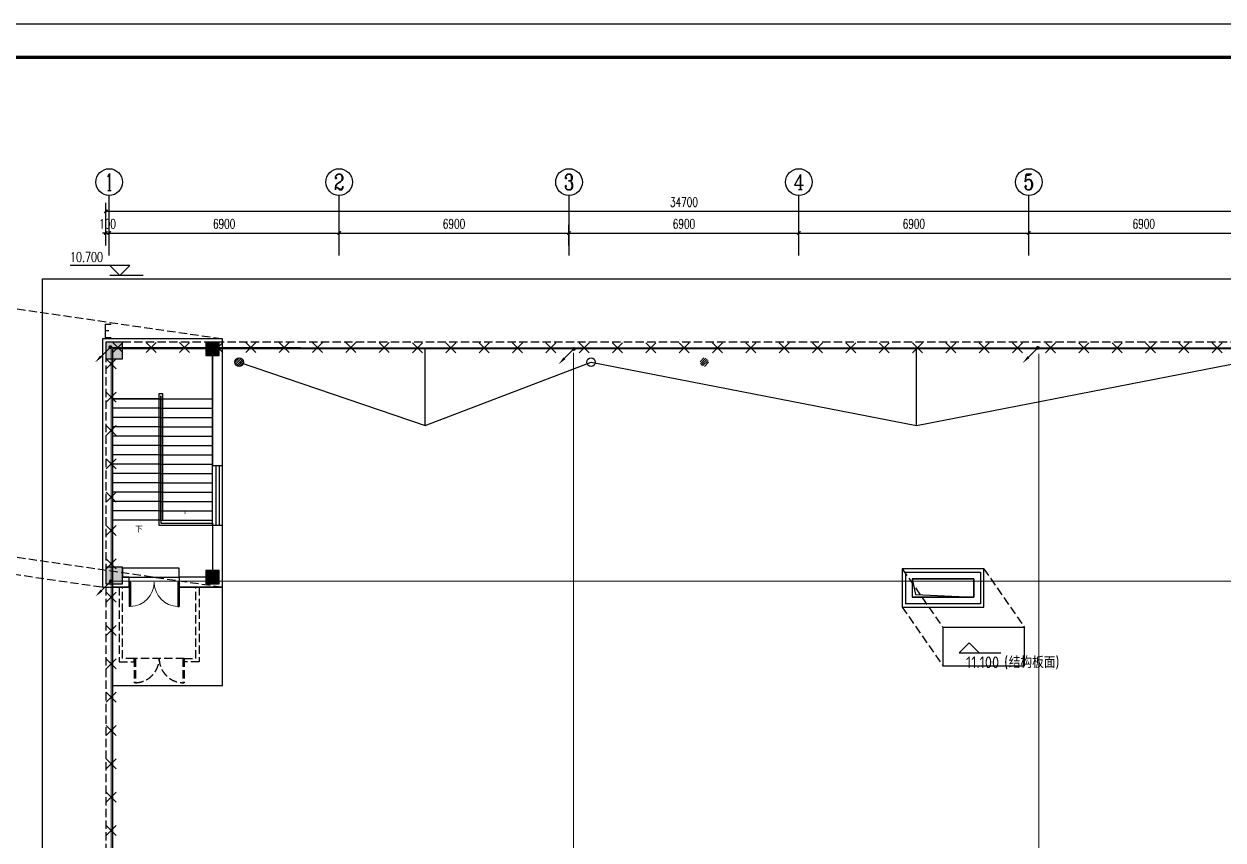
# Model space of a CAD drawing. Extents: x 2350667 to 3185789, y 309667 to 706270.
# Drawn here: x 2370405 to 2406391, y 344581 to 369067 of the extents above; entities that cross this region are included whole.
import ezdxf
from ezdxf.enums import TextEntityAlignment as Align

# ---------------------------------------------------------------- set-up
doc = ezdxf.new("R2010")
doc.units = 0
doc.header["$LTSCALE"] = 1000
doc.linetypes.add('DASH', pattern=[0.35, 0.25, -0.1])
for name, color, linetype in [('0-底图', 7, 'Continuous'), ('A-ANNO-DIMS', 3, 'Continuous'), ('A-ANNO-IDEN-LEVL', 3, 'Continuous'), ('A-ANNO-TXT', 7, 'Continuous'), ('A-FLOR-STRS', 140, 'Continuous'), ('AXIS', 3, 'Continuous'), ('AXIS_TEXT', 7, 'Continuous'), ('BTTK', 7, 'Continuous'), ('COLUMN', 255, 'Continuous'), ('DIM_ELEV', 3, 'Continuous'), ('DIM_SYMB', 3, 'Continuous'), ('DOOR_FIRE', 4, 'Continuous'), ('LWIRE', 4, 'Continuous'), ('P-FLDR', 7, 'Continuous'), ('PUB_DIM', 3, 'Continuous'), ('PUB_HATCH', 8, 'Continuous'), ('PUB_TEXT', 7, 'Continuous'), ('PUB_TITLE', 4, 'Continuous'), ('TEL_TEXT', 7, 'Continuous'), ('WALL', 2, 'Continuous'), ('WINDOW', 4, 'Continuous'), ('WIRE-避雷', 4, 'Continuous'), ('建筑-楼梯-护栏', 163, 'Continuous'), ('建筑-门窗', 4, 'Continuous'), ('洁具', 213, 'Continuous'), ('看线', 30, 'Continuous')]:
    doc.layers.add(name, color=color, linetype=linetype)
doc.styles.add('_TCH_AXIS', font='COMPLEX', dxfattribs={"bigfont": 'GBCBIG'})
doc.styles.add('_TCH_DIM', font='SIMPLEX', dxfattribs={"width": 0.8, "height": 5, "bigfont": 'HZTXT'})
doc.styles.add('_TEL_DIM', font='SIMPLEX', dxfattribs={"width": 0.8, "height": 3.5, "bigfont": 'HZTXT'})
doc.styles.add('A_DIM_T3', font='SIMPLEX', dxfattribs={"width": 0.7, "bigfont": 'HZ'})
doc.styles.add('COMPLEX', font='COMPLEX')
doc.styles.add('HZ(TK)', font='geniso.shx', dxfattribs={"width": 0.9, "bigfont": 'hztxt.shx'})
doc.styles.get("Standard").update_dxf_attribs({"font": 'geniso.shx', "bigfont": 'hztxt.shx'})
doc.styles.add('TG_LINETYPE', font='SIMPLEX', dxfattribs={"width": 0.8, "height": 5, "bigfont": 'HZTXT'})
doc.linetypes.add('TG_／暗', pattern='A,2,-0.21,["/",TG_LINETYPE,S=0.05,R=-8.594367,X=-0.2,Y=-0.04],0', length=2.21)
doc.dimstyles.new('_TCH_ARCH&&100', dxfattribs={"dimtxt": 280, "dimasz": 100, "dimexe": 250, "dimexo": 300, "dimgap": 135, "dimtad": 1, "dimdec": 0, "dimzin": 0, "dimdsep": 46, "dimtxsty": 'A_DIM_T3', "dimblk": 'ARCHTICK', "dimcen": 0.09, "dimclrt": 7, "dimazin": 2, "dimtfac": 1, "dimtdec": 0, "dimtix": 1, "dimtmove": 2, "dimatfit": 3, "dimfxl": 150, "dimtolj": 1, "dimtzin": 0, "dimarcsym": 0})

# ---------------------------------------------------------------- blocks, each defined once
blk = doc.blocks.new('vhtemplate_2020年新竖式图框_A1')
at = {"layer": 'PUB_TITLE', "color": 7}
blk.add_lwpolyline([(0, 594), (841, 594), (841, 0), (0, 0)], close=True, dxfattribs=at)
at = {"layer": 'PUB_TITLE', "const_width": 1}
blk.add_lwpolyline([(25, 10), (831, 10), (831, 584), (25, 584)], close=True, dxfattribs=at)
at = {"layer": 'BTTK', "color": 4, "style": 'HZ(TK)', "width": 0.9}
for tag, p in [('合作单位', (796, 511.5)), ('建设单位', (796, 209.5)), ('工程名称', (796, 176.5)), ('子项名称', (806, 160)), ('图纸名称', (796, 141))]:
    blk.add_attdef(tag, text='', height=3.5, dxfattribs=at).set_placement(p, align=Align.MIDDLE_CENTER)
for tag, p in [('注册证书号', (808.5, 309.01)), ('注册印章号', (808.5, 301.01)), ('设计号', (806, 193)), ('图别', (789.75, 34)), ('图号', (822.25, 34)), ('版本号', (789.75, 26)), ('日期', (822.25, 26))]:
    blk.add_attdef(tag, text='', height=3.5, dxfattribs=at).set_placement(p, align=Align.MIDDLE)
blk = doc.blocks.new('$TelecSys$00000080')
for p, q in [((-0.7, -0.7), (0, 0)), ((0.104, 0.104), (0.104, 0.104)), ((-0.104, -0.104), (-0.104, -0.104))]:
    blk.add_line(p, q)
at = {"const_width": 0.142}
blk.add_lwpolyline([(0.071, 0, 1), (-0.071, 0, 1)], format="xyb", close=True, dxfattribs=at)
blk.add_solid([(-0.63, -0.77), (-0.77, -0.63), (-1.15, -1.15)])
at = {"width": 0.8, "flags": 9}
blk.add_attdef('A', (0, 0), '', height=0.00002, rotation=180, dxfattribs=at)
blk = doc.blocks.new('$TelecSys$00000009')
for p, q in [((-0.5, 0.5), (0.5, -0.5)), ((0.5, 0.5), (-0.5, -0.5))]:
    blk.add_line(p, q)
blk = doc.blocks.new('xxm')
at = {"layer": '建筑-楼梯-护栏', "linetype": 'DASH', "extrusion": (0, 0, -1)}
blk.add_line((0, 0), (0, 37.5), dxfattribs=at)
at = {"layer": '建筑-门窗', "linetype": 'DASH', "extrusion": (0, 0, -1)}
for p, q in [((0, 1500), (-731.25, 1500)), ((-731.25, 1462.5), (-731.25, 1500)), ((0, 1462.5), (-731.25, 1462.5)), ((0, 1500), (0, 1462.5)), ((0, 37.5), (-731.25, 37.5)), ((-731.25, 37.5), (-731.25, 0)), ((0, 0), (-731.25, 0))]:
    blk.add_line(p, q, dxfattribs=at)
at = {"layer": '建筑-门窗', "linetype": 'DASH'}
blk.add_lwpolyline([(0, 1500), (0, 0)], dxfattribs=at)
at = {"layer": '建筑-门窗', "linetype": 'DASH', "extrusion": (0, 0, -1)}
for centre, start, end in [((0, 1481.25), 270, 358.530716), ((0, 18.75), 1.469284, 90)]:
    blk.add_arc(centre, 731.25, start, end, dxfattribs=at)
blk = doc.blocks.new('_ArchTick')
at = {"color": 0, "linetype": 'ByBlock', "const_width": 0.4}
blk.add_lwpolyline([(-0.5, -0.5), (0.5, 0.5)], dxfattribs=at)
blk = doc.blocks.new('*D834')
at = {"layer": 'A-ANNO-DIMS', "color": 0, "lineweight": -2, "transparency": 16777216}
for p, q in [((2805952, -38819), (2805852, -38819)), ((2805952, -39192), (2805952, -38569)), ((2805952, -38819), (2806052, -38819)), ((2806052, -39192), (2806052, -38569)), ((2806052, -38819), (2806152, -38819))]:
    blk.add_line(p, q, dxfattribs=at)
at = {"layer": 'Defpoints', "color": 0, "transparency": 16777216}
for p in [(2806052, -38819), (2805952, -39492), (2806052, -39492)]:
    blk.add_point(p, dxfattribs=at)
at = {"layer": 'A-ANNO-DIMS', "color": 0, "lineweight": -2, "transparency": 16777216, "xscale": 100, "yscale": 100, "zscale": 100}
blk.add_blockref('_ArchTick', (2805952, -38819), dxfattribs=at)
at = {"layer": 'A-ANNO-DIMS', "color": 0, "lineweight": -2, "transparency": 16777216, "xscale": 100, "yscale": 100, "zscale": 100, "rotation": 180}
blk.add_blockref('_ArchTick', (2806052, -38819), dxfattribs=at)
at = {"layer": 'A-ANNO-DIMS', "color": 7, "transparency": 16777216, "insert": (2806002, -38544), "char_height": 280, "attachment_point": 5, "style": 'A_DIM_T3'}
blk.add_mtext('\\A1;100', dxfattribs=at)
blk = doc.blocks.new('*D835')
at = {"layer": 'A-ANNO-DIMS', "color": 0, "lineweight": -2, "transparency": 16777216}
for p, q in [((2806052, -39192), (2806052, -38569)), ((2806052, -38819), (2812952, -38819)), ((2812952, -39192), (2812952, -38569))]:
    blk.add_line(p, q, dxfattribs=at)
at = {"layer": 'Defpoints', "color": 0, "transparency": 16777216}
for p in [(2812952, -38819), (2806052, -39492), (2812952, -39492)]:
    blk.add_point(p, dxfattribs=at)
at = {"layer": 'A-ANNO-DIMS', "color": 0, "lineweight": -2, "transparency": 16777216, "xscale": 100, "yscale": 100, "zscale": 100, "rotation": 180}
blk.add_blockref('_ArchTick', (2806052, -38819), dxfattribs=at)
at = {"layer": 'A-ANNO-DIMS', "color": 0, "lineweight": -2, "transparency": 16777216, "xscale": 100, "yscale": 100, "zscale": 100}
blk.add_blockref('_ArchTick', (2812952, -38819), dxfattribs=at)
at = {"layer": 'A-ANNO-DIMS', "color": 7, "transparency": 16777216, "insert": (2809502, -38544), "char_height": 280, "attachment_point": 5, "style": 'A_DIM_T3'}
blk.add_mtext('\\A1;6900', dxfattribs=at)
blk = doc.blocks.new('*D836')
at = {"layer": 'A-ANNO-DIMS', "color": 0, "lineweight": -2, "transparency": 16777216}
for p, q in [((2812952, -39192), (2812952, -38569)), ((2812952, -38819), (2819852, -38819)), ((2819852, -39192), (2819852, -38569))]:
    blk.add_line(p, q, dxfattribs=at)
at = {"layer": 'Defpoints', "color": 0, "transparency": 16777216}
for p in [(2819852, -38819), (2812952, -39492), (2819852, -39492)]:
    blk.add_point(p, dxfattribs=at)
at = {"layer": 'A-ANNO-DIMS', "color": 0, "lineweight": -2, "transparency": 16777216, "xscale": 100, "yscale": 100, "zscale": 100, "rotation": 180}
blk.add_blockref('_ArchTick', (2812952, -38819), dxfattribs=at)
at = {"layer": 'A-ANNO-DIMS', "color": 0, "lineweight": -2, "transparency": 16777216, "xscale": 100, "yscale": 100, "zscale": 100}
blk.add_blockref('_ArchTick', (2819852, -38819), dxfattribs=at)
at = {"layer": 'A-ANNO-DIMS', "color": 7, "transparency": 16777216, "insert": (2816402, -38544), "char_height": 280, "attachment_point": 5, "style": 'A_DIM_T3'}
blk.add_mtext('\\A1;6900', dxfattribs=at)
blk = doc.blocks.new('*D837')
at = {"layer": 'A-ANNO-DIMS', "color": 0, "lineweight": -2, "transparency": 16777216}
for p, q in [((2819852, -39192), (2819852, -38569)), ((2819852, -38819), (2826752, -38819)), ((2826752, -39192), (2826752, -38569))]:
    blk.add_line(p, q, dxfattribs=at)
at = {"layer": 'Defpoints', "color": 0, "transparency": 16777216}
for p in [(2826752, -38819), (2819852, -39492), (2826752, -39492)]:
    blk.add_point(p, dxfattribs=at)
at = {"layer": 'A-ANNO-DIMS', "color": 0, "lineweight": -2, "transparency": 16777216, "xscale": 100, "yscale": 100, "zscale": 100, "rotation": 180}
blk.add_blockref('_ArchTick', (2819852, -38819), dxfattribs=at)
at = {"layer": 'A-ANNO-DIMS', "color": 0, "lineweight": -2, "transparency": 16777216, "xscale": 100, "yscale": 100, "zscale": 100}
blk.add_blockref('_ArchTick', (2826752, -38819), dxfattribs=at)
at = {"layer": 'A-ANNO-DIMS', "color": 7, "transparency": 16777216, "insert": (2823302, -38544), "char_height": 280, "attachment_point": 5, "style": 'A_DIM_T3'}
blk.add_mtext('\\A1;6900', dxfattribs=at)
blk = doc.blocks.new('*D838')
at = {"layer": 'A-ANNO-DIMS', "color": 0, "lineweight": -2, "transparency": 16777216}
for p, q in [((2826752, -39192), (2826752, -38569)), ((2826752, -38819), (2833652, -38819)), ((2833652, -39192), (2833652, -38569))]:
    blk.add_line(p, q, dxfattribs=at)
at = {"layer": 'Defpoints', "color": 0, "transparency": 16777216}
for p in [(2833652, -38819), (2826752, -39492), (2833652, -39492)]:
    blk.add_point(p, dxfattribs=at)
at = {"layer": 'A-ANNO-DIMS', "color": 0, "lineweight": -2, "transparency": 16777216, "xscale": 100, "yscale": 100, "zscale": 100, "rotation": 180}
blk.add_blockref('_ArchTick', (2826752, -38819), dxfattribs=at)
at = {"layer": 'A-ANNO-DIMS', "color": 0, "lineweight": -2, "transparency": 16777216, "xscale": 100, "yscale": 100, "zscale": 100}
blk.add_blockref('_ArchTick', (2833652, -38819), dxfattribs=at)
at = {"layer": 'A-ANNO-DIMS', "color": 7, "transparency": 16777216, "insert": (2830202, -38544), "char_height": 280, "attachment_point": 5, "style": 'A_DIM_T3'}
blk.add_mtext('\\A1;6900', dxfattribs=at)
blk = doc.blocks.new('*D839')
at = {"layer": 'A-ANNO-DIMS', "color": 0, "lineweight": -2, "transparency": 16777216}
for p, q in [((2833652, -39192), (2833652, -38569)), ((2833652, -38819), (2840552, -38819)), ((2840552, -39192), (2840552, -38569))]:
    blk.add_line(p, q, dxfattribs=at)
at = {"layer": 'Defpoints', "color": 0, "transparency": 16777216}
for p in [(2840552, -38819), (2833652, -39492), (2840552, -39492)]:
    blk.add_point(p, dxfattribs=at)
at = {"layer": 'A-ANNO-DIMS', "color": 0, "lineweight": -2, "transparency": 16777216, "xscale": 100, "yscale": 100, "zscale": 100, "rotation": 180}
blk.add_blockref('_ArchTick', (2833652, -38819), dxfattribs=at)
at = {"layer": 'A-ANNO-DIMS', "color": 0, "lineweight": -2, "transparency": 16777216, "xscale": 100, "yscale": 100, "zscale": 100}
blk.add_blockref('_ArchTick', (2840552, -38819), dxfattribs=at)
at = {"layer": 'A-ANNO-DIMS', "color": 7, "transparency": 16777216, "insert": (2837102, -38544), "char_height": 280, "attachment_point": 5, "style": 'A_DIM_T3'}
blk.add_mtext('\\A1;6900', dxfattribs=at)
blk = doc.blocks.new('*D842')
at = {"layer": 'Defpoints', "color": 0, "transparency": 16777216}
for p in [(2840652, -38166), (2805952, -39492), (2840652, -39492)]:
    blk.add_point(p, dxfattribs=at)
at = {"layer": 'PUB_DIM', "color": 0, "lineweight": -2, "transparency": 16777216}
for p, q in [((2805952, -39192), (2805952, -37916)), ((2840652, -39192), (2840652, -37916)), ((2805952, -38166), (2840652, -38166))]:
    blk.add_line(p, q, dxfattribs=at)
at = {"layer": 'PUB_DIM', "color": 0, "lineweight": -2, "transparency": 16777216, "xscale": 100, "yscale": 100, "zscale": 100, "rotation": 180}
blk.add_blockref('_ArchTick', (2805952, -38166), dxfattribs=at)
at = {"layer": 'PUB_DIM', "color": 0, "lineweight": -2, "transparency": 16777216, "xscale": 100, "yscale": 100, "zscale": 100}
blk.add_blockref('_ArchTick', (2840652, -38166), dxfattribs=at)
at = {"layer": 'PUB_DIM', "color": 7, "transparency": 16777216, "insert": (2823302, -37891), "char_height": 280, "attachment_point": 5, "style": 'A_DIM_T3'}
blk.add_mtext('\\A1;34700', dxfattribs=at)
blk = doc.blocks.new('_AXISO')
blk.add_circle((0, 0), 0.5)
at = {"layer": 'AXIS_TEXT', "style": 'COMPLEX', "width": 1.041667}
blk.add_attdef('A', text='', height=0.56, dxfattribs=at).set_placement((-0.25, -0.28), (0.25, -0.28), align=Align.FIT)
blk = doc.blocks.new('$DorLib2D$00000002')
for p, q in [((-0.5, 0), (-0.5, 0.4875)), ((-0.475, 0.4875), (-0.5, 0.4875)), ((-0.475, 0), (-0.475, 0.4875)), ((0.475, 0), (0.475, 0.4875)), ((0.475, 0.4875), (0.5, 0.4875)), ((0.5, 0), (0.5, 0.4875)), ((-0.5, 0), (-0.475, 0)), ((0.5, 0), (0.475, 0))]:
    blk.add_line(p, q)
at = {"lineweight": 13}
for centre, start, end in [((-0.4875, 0), 0, 88.53072), ((0.4875, 0), 91.46928, 180)]:
    blk.add_arc(centre, 0.4875, start, end, dxfattribs=at)
blk = doc.blocks.new('$WINLIB2D$00000001')
at = {"color": 0}
for points in [[(-0.5, 0.5), (-0.5, -0.5)], [(-0.5, 0.5), (0.5, 0.5)], [(0.5, -0.5), (0.5, 0.5)], [(0.5, 0.167), (-0.5, 0.167)], [(0.5, -0.167), (-0.5, -0.167)], [(-0.5, -0.5), (0.5, -0.5)]]:
    blk.add_lwpolyline(points, dxfattribs=at)
blk = doc.blocks.new('hjkhk')
at = {"layer": 'P-FLDR'}
h = blk.add_hatch(dxfattribs=at)
h.set_pattern_fill('ANSI31', color=256, scale=30)
h.set_pattern_definition([(45, (2043317.495, 364748.18), (-33.6759605, 33.6759605), [])])
edge = h.paths.add_edge_path()
edge.add_arc((2809952.3, -42692.9), 128, 0, 360)
edge = h.paths.add_edge_path()
edge.add_arc((2823912.8, -42692.9), 128, 0, 360)
edge = h.paths.add_edge_path()
edge.add_arc((2843452.3, -42692.9), 128, 0, 360)
edge = h.paths.add_edge_path()
edge.add_arc((2843452.3, -76492.9), 128, 0, 360)
edge = h.paths.add_edge_path()
edge.add_arc((2823912.8, -76492.9), 128, 0, 360)
edge = h.paths.add_edge_path()
edge.add_arc((2809952.3, -76492.9), 128, 0, 360)
at = {"layer": 'PUB_HATCH'}
for points in [[(2806452.3, -42592.9), (2806452.3, -42092.9), (2805952.3, -42092.9), (2805952.3, -42592.9)], [(2809352.3, -42492.9), (2809352.3, -42092.9), (2808952.3, -42092.9), (2808952.3, -42492.9)], [(2806452.3, -49342.9), (2806452.3, -48842.9), (2805952.3, -48842.9), (2805952.3, -49342.9)], [(2809352.3, -49342.9), (2809352.3, -48942.9), (2808952.3, -48942.9), (2808952.3, -49342.9)]]:
    blk.add_hatch(color=256, dxfattribs=at).paths.add_polyline_path(points)
for p, q in [((2815537.7, -44598.5), (2815537.7, -42292.9)), ((2830282.5, -44598.5), (2830282.5, -42292.9)), ((2808152.3, -48876.2), (2806652.3, -48876.2))]:
    blk.add_line(p, q)
for points in [[(2804052.3, -40192.9), (2842552.3, -40192.9), (2842552.3, -78992.9), (2804052.3, -78992.9)], [(2806152.3, -76892.9), (2840452.3, -76892.9), (2840452.3, -42292.9), (2806152.3, -42292.9)], [(2808152.3, -48876.2), (2806452.3, -48876.2), (2806452.3, -49146.2), (2808152.3, -49146.2)], [(2832002.5, -49192.9), (2830152.3, -49192.9), (2830152.3, -49742.9), (2832002.5, -49742.9)]]:
    blk.add_lwpolyline(points, close=True)
at = {"linetype": 'DASH'}
blk.add_lwpolyline([(2805952.3, -77092.9), (2840652.3, -77092.9), (2840652.3, -42092.9), (2805952.3, -42092.9)], close=True, dxfattribs=at)
blk.add_lwpolyline([(2809952.3, -42692.9), (2815537.7, -44598.5), (2820516.8, -42693.7), (2830282.5, -44598.5), (2840452.3, -42615.5)])
for centre in [(2809952.3, -42692.9), (2820512.8, -42692.9)]:
    blk.add_circle(centre, 128)
at = {"layer": 'A-ANNO-IDEN-LEVL'}
for p, q in [((2831860.9, -51120.5), (2831560.9, -51420.5)), ((2831560.9, -51420.5), (2832812.2, -51420.5)), ((2831860.9, -51120.5), (2832160.9, -51420.5))]:
    blk.add_line(p, q, dxfattribs=at)
at = {"layer": 'A-FLOR-STRS'}
for p, q in [((2808952.3, -42292.9), (2806452.3, -42292.9)), ((2806152.3, -42592.9), (2806152.3, -43792.9)), ((2809152.3, -43792.9), (2809152.3, -42492.9)), ((2806152.3, -43792.9), (2806152.3, -47432.9)), ((2807602.3, -43792.9), (2806152.3, -43792.9)), ((2806152.3, -43792.9), (2809152.3, -43792.9)), ((2807662.3, -43642.9), (2807542.3, -43642.9)), ((2807542.3, -43642.9), (2807542.3, -47582.9)), ((2807602.3, -47432.9), (2807602.3, -43702.9)), ((2807602.3, -43702.9), (2807602.3, -43702.9)), ((2807602.3, -43702.9), (2807602.3, -47522.9)), ((2807602.3, -47432.9), (2807602.3, -43792.9)), ((2807602.3, -43792.9), (2809152.3, -43792.9)), ((2807602.3, -43792.9), (2807602.3, -47432.9)), ((2807662.3, -47432.9), (2807662.3, -43642.9)), ((2809152.3, -47432.9), (2809152.3, -43792.9)), ((2807602.3, -44072.9), (2806152.3, -44072.9)), ((2807602.3, -44072.9), (2809152.3, -44072.9)), ((2807602.3, -44352.9), (2806152.3, -44352.9)), ((2807602.3, -44352.9), (2809152.3, -44352.9)), ((2807602.3, -44632.9), (2806152.3, -44632.9)), ((2807602.3, -44912.9), (2806152.3, -44912.9)), ((2807602.3, -44632.9), (2809152.3, -44632.9)), ((2807602.3, -44912.9), (2809152.3, -44912.9)), ((2807602.3, -45192.9), (2806152.3, -45192.9)), ((2807602.3, -45192.9), (2809152.3, -45192.9)), ((2807602.3, -45472.9), (2806152.3, -45472.9)), ((2807602.3, -45472.9), (2809152.3, -45472.9)), ((2807602.3, -45752.9), (2806152.3, -45752.9)), ((2807602.3, -46032.9), (2806152.3, -46032.9)), ((2807602.3, -45752.9), (2809152.3, -45752.9)), ((2807602.3, -46032.9), (2809152.3, -46032.9)), ((2807602.3, -46312.9), (2806152.3, -46312.9)), ((2807602.3, -46312.9), (2809152.3, -46312.9)), ((2807602.3, -46592.9), (2806152.3, -46592.9)), ((2807602.3, -46592.9), (2809152.3, -46592.9)), ((2807602.3, -46872.9), (2806152.3, -46872.9)), ((2807602.3, -46872.9), (2809152.3, -46872.9)), ((2807602.3, -47152.9), (2806152.3, -47152.9)), ((2807602.3, -47432.9), (2806152.3, -47432.9)), ((2807602.3, -47152.9), (2809152.3, -47152.9)), ((2807602.3, -47432.9), (2807602.3, -47432.9)), ((2807602.3, -47432.9), (2809152.3, -47432.9)), ((2807602.3, -47432.9), (2807662.3, -47432.9)), ((2807542.3, -47582.9), (2809152.3, -47582.9)), ((2807602.3, -47522.9), (2809152.3, -47522.9)), ((2809152.3, -47522.9), (2809152.3, -47582.9))]:
    blk.add_line(p, q, dxfattribs=at)
at = {"layer": 'AXIS'}
for p, q in [((2806052.3, -39492.1), (2806052.3, -37690.1)), ((2812952.3, -39492.1), (2812952.3, -37690.1)), ((2819852.3, -39492.1), (2819852.3, -37690.1)), ((2826752.3, -39492.1), (2826752.3, -37690.1)), ((2833652.3, -39492.1), (2833652.3, -37690.1))]:
    blk.add_line(p, q, dxfattribs=at)
at = {"layer": 'COLUMN'}
for p, q in [((2806452.3, -42092.9), (2805952.3, -42092.9)), ((2805952.3, -42092.9), (2805952.3, -42592.9)), ((2806452.3, -42592.9), (2806452.3, -42092.9)), ((2809352.3, -42092.9), (2808952.3, -42092.9)), ((2808952.3, -42092.9), (2808952.3, -42492.9)), ((2809352.3, -42492.9), (2809352.3, -42092.9)), ((2805952.3, -42592.9), (2806452.3, -42592.9)), ((2808952.3, -42492.9), (2809352.3, -42492.9)), ((2806452.3, -48842.9), (2805952.3, -48842.9)), ((2805952.3, -48842.9), (2805952.3, -49342.9)), ((2806452.3, -49342.9), (2806452.3, -48842.9)), ((2809352.3, -48942.9), (2808952.3, -48942.9)), ((2808952.3, -48942.9), (2808952.3, -49342.9)), ((2809352.3, -49342.9), (2809352.3, -48942.9)), ((2805952.3, -49342.9), (2806452.3, -49342.9)), ((2808952.3, -49342.9), (2809352.3, -49342.9))]:
    blk.add_line(p, q, dxfattribs=at)
at = {"layer": 'Defpoints', "linetype": 'DASH'}
for points in [[(2829852.3, -48892.9), (2831073.4, -50657)], [(2832302.5, -48892.9), (2833523.5, -50657)], [(2829852.3, -50042.9), (2831073.4, -51807)]]:
    blk.add_lwpolyline(points, dxfattribs=at)
at = {"layer": 'Defpoints'}
for points in [[(2829852.3, -50042.9), (2832302.5, -50042.9), (2832302.5, -48892.9), (2829852.3, -48892.9)], [(2831073.4, -51807), (2833523.5, -51807), (2833523.5, -50657), (2831073.4, -50657)]]:
    blk.add_lwpolyline(points, close=True, dxfattribs=at)
blk.add_lwpolyline([(2830152.3, -49192.9), (2830252.2, -49669.5), (2832002.5, -49742.9)], dxfattribs=at)
at = {"layer": 'DIM_ELEV'}
for p, q in [((2806669.4, -39792.9), (2804876, -39792.9)), ((2806369.4, -40092.9), (2806069.4, -39792.9)), ((2806369.4, -40092.9), (2806669.4, -39792.9)), ((2807069.4, -40092.9), (2806069.4, -40092.9))]:
    blk.add_line(p, q, dxfattribs=at)
at = {"layer": 'DIM_SYMB'}
blk.add_lwpolyline([(2806877.3, -47572.9, 0, 0, 0), (2806877.3, -43042.9, 0, 0, 0), (2808327.3, -43042.9, 0, 0, 0), (2808327.3, -47292.9, 0, 40, 0), (2808327.3, -47142.9, 0, 0, 0)], format="xyseb", dxfattribs=at)
at = {"layer": 'WALL'}
for p, q in [((2805852.3, -41992.9), (2805852.3, -49442.9)), ((2809452.3, -41992.9), (2805852.3, -41992.9)), ((2809452.3, -45792.9), (2809452.3, -41992.9)), ((2808952.3, -42292.9), (2806452.3, -42292.9)), ((2806152.3, -42592.9), (2806152.3, -48842.9)), ((2809152.3, -42492.9), (2809152.3, -45792.9)), ((2809152.3, -45792.9), (2809452.3, -45792.9)), ((2809452.3, -47592.9), (2809152.3, -47592.9)), ((2809152.3, -47592.9), (2809152.3, -48942.9)), ((2809452.3, -49442.9), (2809452.3, -47592.9)), ((2806652.3, -49142.9), (2806452.3, -49142.9)), ((2806652.3, -49442.9), (2806652.3, -49142.9)), ((2808952.3, -49142.9), (2808152.3, -49142.9)), ((2808152.3, -49142.9), (2808152.3, -49442.9)), ((2829952.3, -48992.9), (2829952.3, -49942.9)), ((2829952.3, -48992.9), (2832202.5, -48992.9)), ((2830152.3, -49192.9), (2830152.3, -49742.9)), ((2830152.3, -49192.9), (2832002.5, -49192.9)), ((2832002.5, -49192.9), (2832002.5, -49742.9)), ((2832202.5, -48992.9), (2832202.5, -49942.9)), ((2805852.3, -49442.9), (2806652.3, -49442.9)), ((2808152.3, -49442.9), (2809452.3, -49442.9)), ((2832202.5, -49942.9), (2829952.3, -49942.9)), ((2832002.5, -49742.9), (2830152.3, -49742.9))]:
    blk.add_line(p, q, dxfattribs=at)
at = {"layer": '建筑-门窗', "linetype": 'DASH'}
for points in [[(2806352.3, -49442.9), (2806352.3, -51682.9), (2806802.3, -51682.9), (2806802.3, -51582.9), (2806452.3, -51582.9), (2806452.3, -49442.9)], [(2808752.3, -49442.9), (2808752.3, -51682.9), (2808302.3, -51682.9), (2808302.3, -51582.9), (2808652.3, -51582.9), (2808652.3, -49442.9)]]:
    blk.add_lwpolyline(points, dxfattribs=at)
at = {"layer": '洁具'}
blk.add_lwpolyline([(2806652.3, -49442.9), (2806152.3, -49442.9), (2806152.3, -52392.9), (2809452.3, -52392.9), (2809452.3, -49442.9), (2808152.3, -49442.9)], dxfattribs=at)
at = {"layer": '看线', "linetype": 'DASH'}
for points in [[(2794979.3, -39885.8), (2809452.3, -41992.9)], [(2791379.3, -47335.8), (2805852.3, -49442.9)], [(2794979.3, -47335.8), (2809452.3, -49442.9)]]:
    blk.add_lwpolyline(points, dxfattribs=at)
at = {"layer": 'AXIS'}
ref = blk.add_blockref('_AXISO', (2806052.3, -37290.1), dxfattribs=dict(at, xscale=800, yscale=800, zscale=800))
ref.add_attrib('A', '1', dxfattribs={"layer": 'AXIS_TEXT', "height": 514.7, "style": '_TCH_AXIS'}).set_placement((2805942, -37547.5), (2806162.6, -37547.5), align=Align.FIT)
ref = blk.add_blockref('_AXISO', (2812952.3, -37290.1), dxfattribs=dict(at, xscale=800, yscale=800, zscale=800))
ref.add_attrib('A', '2', dxfattribs={"layer": 'AXIS_TEXT', "height": 465.9, "style": '_TCH_AXIS'}).set_placement((2812797, -37523.1), (2813107.7, -37523.1), align=Align.FIT)
ref = blk.add_blockref('_AXISO', (2819852.3, -37290.1), dxfattribs=dict(at, xscale=800, yscale=800, zscale=800))
ref.add_attrib('A', '3', dxfattribs={"layer": 'AXIS_TEXT', "height": 465.9, "style": '_TCH_AXIS'}).set_placement((2819697, -37523.1), (2820007.7, -37523.1), align=Align.FIT)
ref = blk.add_blockref('_AXISO', (2826752.3, -37290.1), dxfattribs=dict(at, xscale=800, yscale=800, zscale=800))
ref.add_attrib('A', '4', dxfattribs={"layer": 'AXIS_TEXT', "height": 445.4, "style": '_TCH_AXIS'}).set_placement((2826582.6, -37512.8), (2826922, -37512.8), align=Align.FIT)
ref = blk.add_blockref('_AXISO', (2833652.3, -37290.1), dxfattribs=dict(at, xscale=800, yscale=800, zscale=800))
ref.add_attrib('A', '5', dxfattribs={"layer": 'AXIS_TEXT', "height": 465.9, "style": '_TCH_AXIS'}).set_placement((2833497, -37523.1), (2833807.7, -37523.1), align=Align.FIT)
at = {"layer": 'DOOR_FIRE', "xscale": -1500, "yscale": 1500, "zscale": 300, "rotation": 180}
blk.add_blockref('$DorLib2D$00000002', (2807402.3, -49292.9), dxfattribs=at)
at = {"layer": 'WINDOW', "xscale": -1800, "yscale": 300, "zscale": -1800, "rotation": 270}
blk.add_blockref('$WINLIB2D$00000001', (2809302.3, -46692.9), dxfattribs=at)
at = {"layer": '建筑-楼梯-护栏', "xscale": -1, "rotation": 270}
blk.add_blockref('xxm', (2806802.3, -51582.9), dxfattribs=at)
at = {"layer": 'A-ANNO-TXT', "color": 7}
for s, p in [('11.100', (2831767, -51875.5)), ('(', (2832912.2, -51875.5)), ('结构板面', (2833052.2, -51875.5)), (')', (2834452.2, -51875.5))]:
    blk.add_text(s, height=350, dxfattribs=at).set_placement(p)
at = {"layer": 'PUB_TEXT', "color": 7, "style": '_TCH_DIM', "width": 0.705882}
blk.add_text('10.700', height=297.5, dxfattribs=at).set_placement((2804876, -39687.9))
at = {"layer": 'PUB_TEXT', "color": 7, "style": '_TCH_DIM'}
blk.add_text('下', height=168.8, dxfattribs=at).set_placement((2806829.9, -47800.4))
at = {"layer": 'A-ANNO-DIMS'}
for p1, p2, picture, middle in [((2805952.3, -39492.1), (2806052.3, -39492.1), '*D834', (2806002.3, -38543.5)), ((2806052.3, -39492.1), (2812952.3, -39492.1), '*D835', (2809502.3, -38543.5)), ((2812952.3, -39492.1), (2819852.3, -39492.1), '*D836', (2816402.3, -38543.5)), ((2819852.3, -39492.1), (2826752.3, -39492.1), '*D837', (2823302.3, -38543.5)), ((2826752.3, -39492.1), (2833652.3, -39492.1), '*D838', (2830202.3, -38543.5)), ((2833652.3, -39492.1), (2840552.3, -39492.1), '*D839', (2837102.3, -38543.5))]:
    dim = blk.add_aligned_dim(p1=p1, p2=p2, distance=673.6, dimstyle='_TCH_ARCH&&100', dxfattribs=at)
    dim.commit()
    dim.dimension.update_dxf_attribs({"geometry": picture, "text_midpoint": middle})
at = {"layer": 'PUB_DIM'}
dim = blk.add_aligned_dim(p1=(2805952.3, -39492.1), p2=(2840652.3, -39492.1), distance=1326.5, dimstyle='_TCH_ARCH&&100', dxfattribs=at)
dim.commit()
dim.dimension.update_dxf_attribs({"geometry": '*D842', "text_midpoint": (2823302.3, -37890.6)})

msp = doc.modelspace()

# ---------------------------------------------------------------- linework, layer by layer
at = {"layer": 'WIRE-避雷', "const_width": 30}
for points in [[(2373025, 359371), (2373022, 324469)], [(2373064, 324539), (2407697, 324535), (2407718, 359352), (2373025, 359355)]]:
    msp.add_lwpolyline(points, dxfattribs=at)
at = {"layer": 'WIRE-避雷', "color": 4, "linetype": 'TG_／暗', "const_width": 30}
for points in [[(2386897, 359206), (2386897, 339425)], [(2400866, 359177), (2400866, 324504)], [(2373041, 352347), (2407714, 352347)]]:
    msp.add_lwpolyline(points, dxfattribs=at)

# ---------------------------------------------------------------- block references
at = {"layer": '0-底图', "xscale": 100, "yscale": 100, "zscale": 100}
msp.add_blockref('vhtemplate_2020年新竖式图框_A1', (2350667, 309667), dxfattribs=at)
at = {"layer": '0-底图'}
msp.add_blockref('hjkhk', (-433090, 401614), dxfattribs=at)
at = {"layer": 'LWIRE', "xscale": 300, "yscale": 300, "zscale": 300}
for p, rotation in [((2373218, 359355), 179.9942496726783), ((2374218, 359355), 179.9942496726783), ((2375218, 359355), 179.9942496726783), ((2376218, 359355), 179.9942496726783), ((2377218, 359355), 179.9942496726783), ((2378218, 359355), 179.9942496726783), ((2379218, 359355), 179.9942496726783), ((2380218, 359355), 179.9942496726783), ((2381218, 359355), 179.9942496726783), ((2382218, 359354), 179.9942496726783), ((2383218, 359354), 179.9942496726783), ((2384218, 359354), 179.9942496726783), ((2385218, 359354), 179.9942496726783), ((2386218, 359354), 179.9942496726783), ((2387218, 359354), 179.9942496726783), ((2388218, 359354), 179.9942496726783), ((2389218, 359354), 179.9942496726783), ((2390218, 359354), 179.9942496726783), ((2391218, 359354), 179.9942496726783), ((2392218, 359353), 179.9942496726783), ((2393218, 359353), 179.9942496726783), ((2394218, 359353), 179.9942496726783), ((2395218, 359353), 179.9942496726783), ((2396218, 359353), 179.9942496726783), ((2397218, 359353), 179.9942496726783), ((2398218, 359353), 179.9942496726783), ((2399218, 359353), 179.9942496726783), ((2400218, 359353), 179.9942496726783), ((2401218, 359353), 179.9942496726783), ((2402218, 359352), 179.9942496726783), ((2403218, 359352), 179.9942496726783), ((2404218, 359352), 179.9942496726783), ((2405218, 359352), 179.9942496726783), ((2406218, 359352), 179.9942496726783), ((2373025, 358871), 269.9942496726783), ((2373025, 357871), 269.9942496726783), ((2373025, 356871), 269.9942496726783), ((2373025, 355871), 269.9942496726783), ((2373025, 354871), 269.9942496726783), ((2373025, 353871), 269.9942496726783), ((2373025, 352871), 269.9942496726783), ((2373025, 351871), 269.9942496726783), ((2373025, 350871), 269.9942496726783), ((2373024, 349871), 269.9942496726783), ((2373024, 348871), 269.9942496726783), ((2373024, 347871), 269.9942496726783), ((2373024, 346871), 269.9942496726783), ((2373024, 345871), 269.9942496726783), ((2373024, 344871), 269.9942496726783)]:
    msp.add_blockref('$TelecSys$00000009', p, dxfattribs=dict(at, rotation=rotation))
at = {"layer": 'LWIRE', "xscale": 400, "yscale": 400, "zscale": 400}
for p in [(2372997, 359371), (2386907, 359316), (2400833, 359350), (2373012, 352347)]:
    msp.add_blockref('$TelecSys$00000080', p, dxfattribs=at)

# ---------------------------------------------------------------- texts
at = {"layer": 'TEL_TEXT', "style": '_TEL_DIM', "width": 0.8}
msp.add_text('E', height=400, dxfattribs=at).set_placement((2372786, 359664))

doc.saveas('drawing.dxf')
